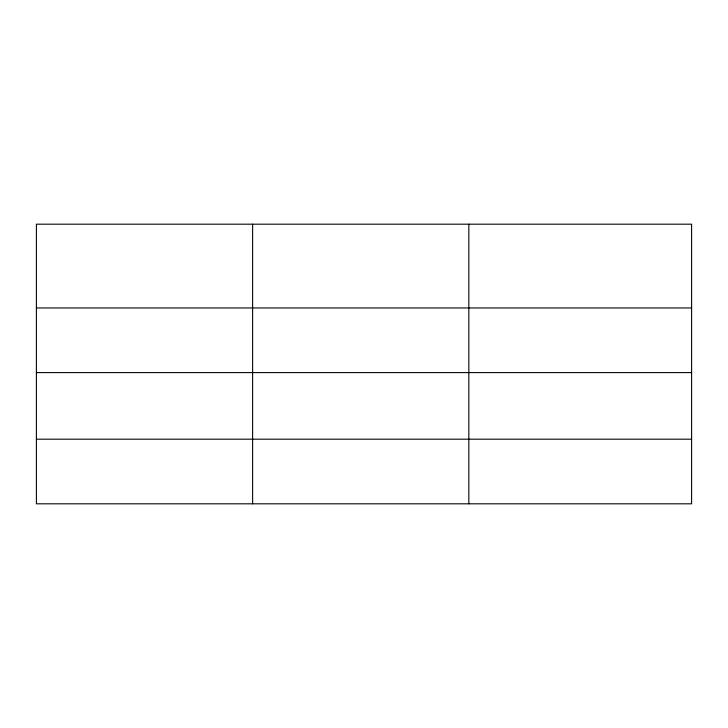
<?xml version="1.0" encoding="UTF-8"?>
<svg xmlns="http://www.w3.org/2000/svg" width="728" height="728" viewBox="0 0 728 728"><rect width="100%" height="100%" fill="white"/><g stroke="black" fill="none" stroke-linecap="round" stroke-linejoin="round"><path stroke-width="1.09" d="M691.6 372.59L691.6 224.188L36.4 224.188L36.4 503.812L691.6 503.812L691.6 372.59L36.4 372.59M36.4 307.962L691.6 307.962M36.4 439.184L691.6 439.184M468.832 224.188L468.832 503.812M252.616 224.188L252.616 503.812"/></g></svg>
